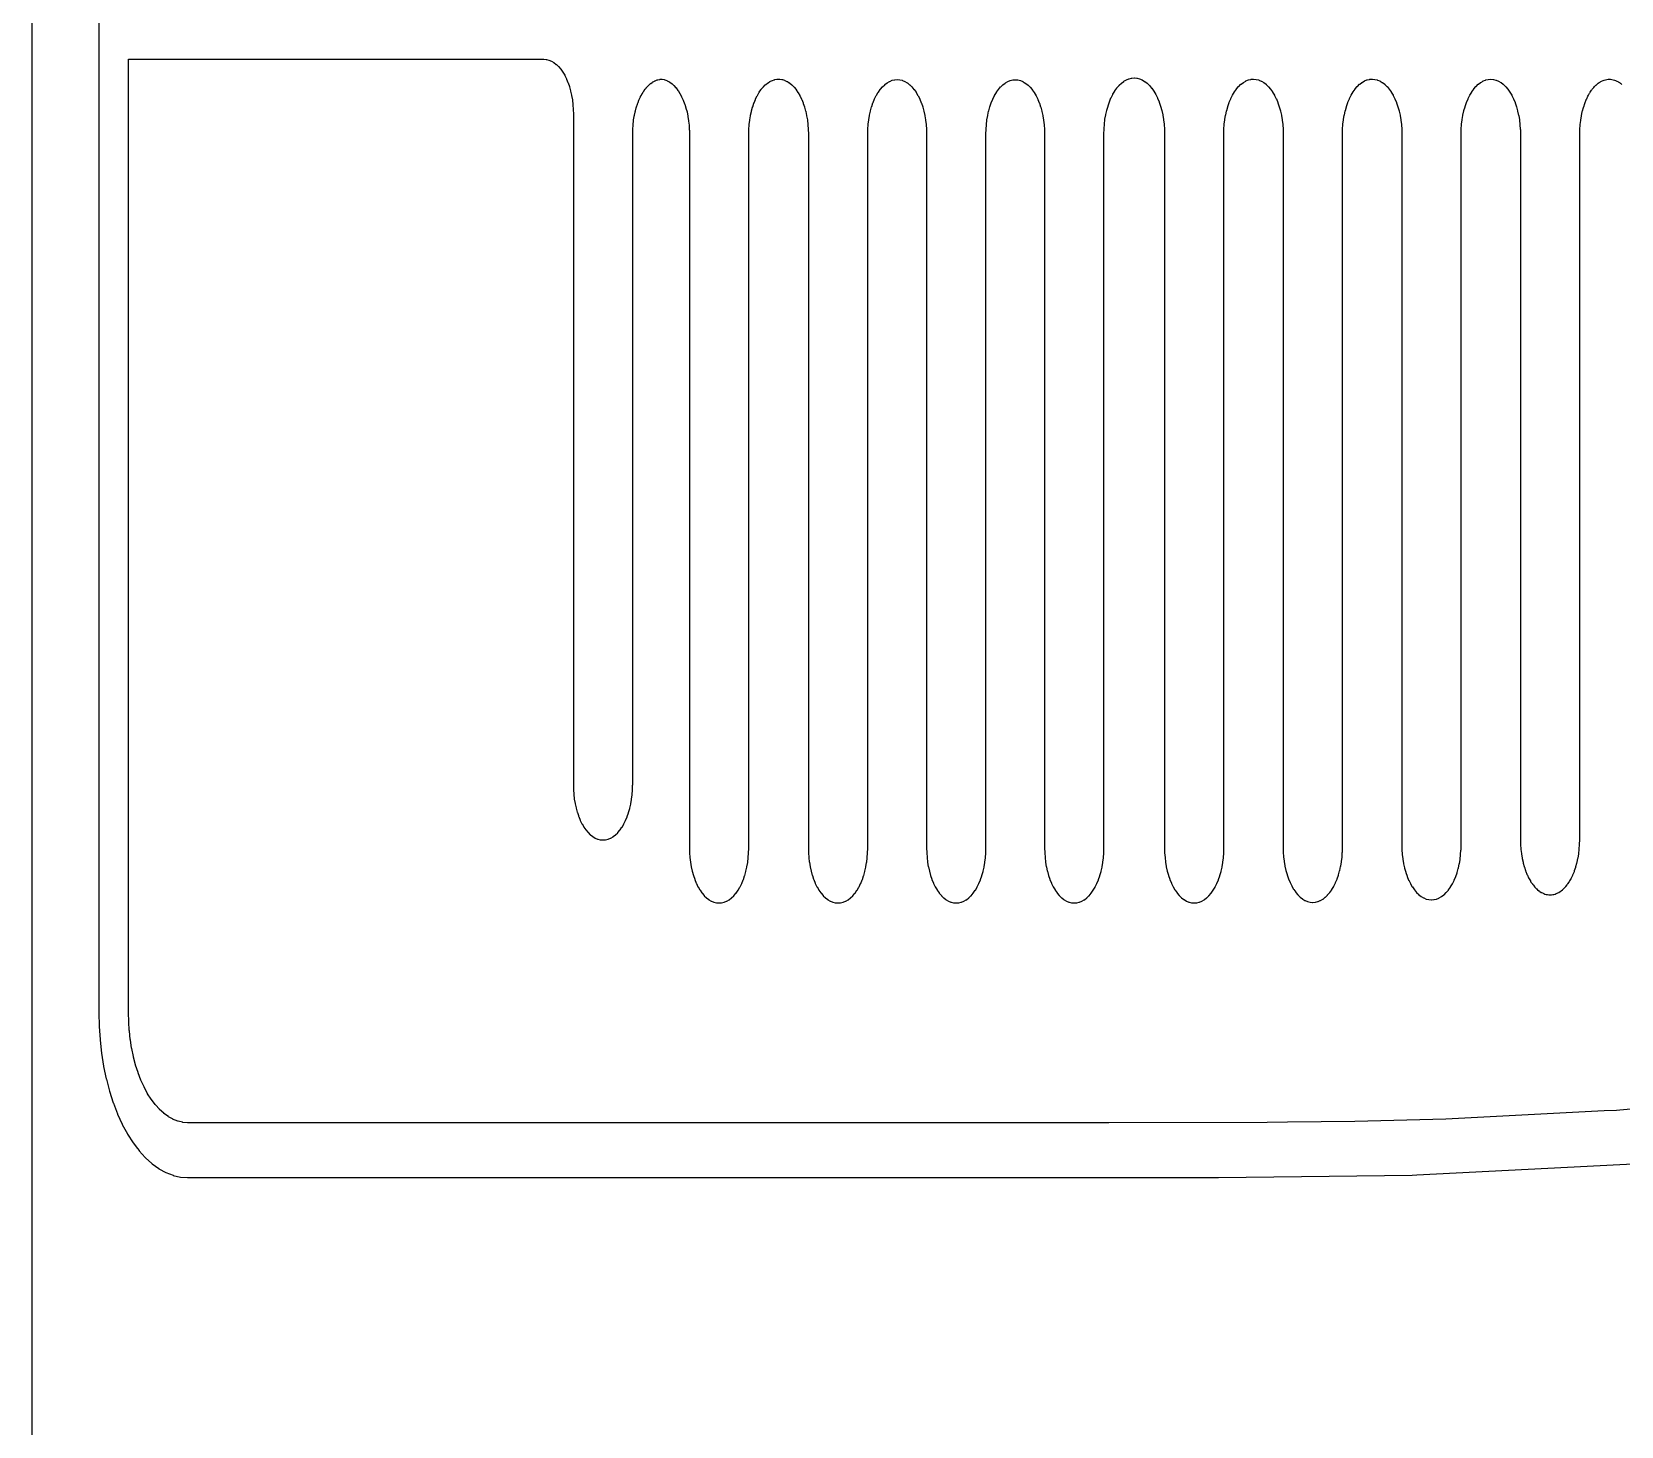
# Model space of a CAD drawing. Header units: millimetres. Extents: x -274 to 326, y -478 to 422.
# Drawn here: x -274 to -102, y -134.1 to 16.8 of the extents above; entities that cross this region are included whole.
import ezdxf

# ---------------------------------------------------------------- set-up
doc = ezdxf.new("R2010")
doc.units = ezdxf.units.MM
doc.layers.add('Default', color=7, linetype='Continuous')
doc.layers.add('Layer 01', color=12, linetype='Continuous', true_color=0xc80000)

msp = doc.modelspace()

# ---------------------------------------------------------------- linework, layer by layer
at = {"layer": 'Default'}
msp.add_lwpolyline([(-274, -478), (326, -478), (326, 422), (-274, 422)], close=True, dxfattribs=at)
at = {"layer": 'Layer 01'}
for points in [[(-266.74, 124.62), (-266.74, -84.54), (-266.74, -89.36), (-266.71, -90.8), (-266.71, -90.84), (-266.61, -92.26), (-266.61, -92.3), (-266.45, -93.71), (-266.45, -93.74), (-266.22, -95.12), (-266.22, -95.15), (-265.94, -96.49), (-265.93, -96.53), (-265.59, -97.82), (-265.58, -97.85), (-265.18, -99.09), (-265.17, -99.12), (-264.72, -100.29), (-264.71, -100.32), (-264.21, -101.41), (-264.2, -101.44), (-263.65, -102.46), (-263.63, -102.48), (-263.04, -103.41), (-263.03, -103.43), (-262.57, -104.04), (-262.39, -104.27), (-262.38, -104.29), (-261.71, -105.03), (-261.69, -105.05), (-261, -105.68), (-260.98, -105.69), (-260.26, -106.22), (-260.24, -106.23), (-259.49, -106.64), (-259.48, -106.65), (-258.71, -106.94), (-258.7, -106.95), (-257.92, -107.13), (-257.91, -107.13), (-257.13, -107.19), (-257.11, -107.19), (-228.88, -107.19), (-228.22, -107.19), (-205.58, -107.19), (-205.06, -107.19), (-185.53, -107.19), (-185.08, -107.19), (-166.22, -107.19), (-165.79, -107.19), (-146.01, -107.19), (-145.55, -107.19), (-124.58, -106.91), (-124.1, -106.9), (-99.97, -105.68)], [(-85.32, -98.33), (-102.11, -99.9), (-102.46, -99.93), (-103.81, -99.98), (-120.95, -100.86), (-130.81, -101.11), (-138.08, -101.2), (-140.29, -101.21), (-157.41, -101.25), (-225.87, -101.25), (-228.22, -101.25), (-229.58, -101.25), (-257.11, -101.25), (-257.14, -101.25), (-257.64, -101.21), (-257.67, -101.2), (-258.17, -101.09), (-258.19, -101.08), (-258.49, -100.96), (-258.69, -100.89), (-258.71, -100.87), (-259.2, -100.61), (-259.22, -100.59), (-259.69, -100.25), (-259.71, -100.23), (-260.17, -99.82), (-260.19, -99.79), (-260.62, -99.31), (-260.64, -99.29), (-261.05, -98.74), (-261.07, -98.71), (-261.46, -98.11), (-261.48, -98.08), (-261.83, -97.41), (-261.85, -97.38), (-262.18, -96.66), (-262.19, -96.63), (-262.49, -95.86), (-262.5, -95.83), (-262.76, -95.02), (-262.77, -94.98), (-262.99, -94.14), (-263, -94.1), (-263.18, -93.22), (-263.19, -93.18), (-263.33, -92.28), (-263.34, -92.24), (-263.44, -91.32), (-263.45, -91.27), (-263.51, -90.34), (-263.51, -90.3), (-263.53, -89.36), (-263.53, 4.12), (-263.53, 13.85), (-260.96, 13.85), (-218.59, 13.85), (-218.58, 13.85), (-218.31, 13.83), (-218.3, 13.82), (-218.04, 13.76), (-218.02, 13.75), (-217.76, 13.65), (-217.75, 13.64), (-217.5, 13.49), (-217.48, 13.48), (-217.24, 13.29), (-217.22, 13.28), (-216.99, 13.05), (-216.98, 13.04), (-216.75, 12.78), (-216.74, 12.76), (-216.53, 12.46), (-216.52, 12.44), (-216.32, 12.11), (-216.31, 12.09), (-216.14, 11.73), (-216.13, 11.7), (-215.97, 11.32), (-215.96, 11.29), (-215.81, 10.88), (-215.81, 10.85), (-215.69, 10.42), (-215.68, 10.39), (-215.58, 9.94), (-215.57, 9.91), (-215.49, 9.44), (-215.49, 9.42), (-215.43, 8.94), (-215.43, 8.91), (-215.4, 8.42), (-215.4, 8.39), (-215.38, 7.91), (-215.38, -1.1), (-215.38, -64.71), (-215.37, -65.19), (-215.37, -65.22), (-215.34, -65.71), (-215.34, -65.74), (-215.28, -66.21), (-215.28, -66.24), (-215.2, -66.71), (-215.19, -66.74), (-215.09, -67.19), (-215.08, -67.22), (-214.96, -67.65), (-214.95, -67.68), (-214.84, -68), (-214.81, -68.09), (-214.8, -68.11), (-214.64, -68.5), (-214.63, -68.53), (-214.46, -68.89), (-214.44, -68.91), (-214.25, -69.24), (-214.24, -69.26), (-214.03, -69.56), (-214.02, -69.57), (-213.79, -69.84), (-213.78, -69.85), (-213.55, -70.08), (-213.53, -70.09), (-213.29, -70.28), (-213.27, -70.29), (-213.02, -70.44), (-213.01, -70.45), (-212.75, -70.55), (-212.73, -70.56), (-212.47, -70.62), (-212.45, -70.63), (-212.19, -70.65), (-212.17, -70.65), (-211.91, -70.63), (-211.9, -70.63), (-211.63, -70.56), (-211.62, -70.56), (-211.36, -70.45), (-211.34, -70.45), (-211.09, -70.3), (-211.08, -70.29), (-210.83, -70.1), (-210.82, -70.09), (-210.58, -69.87), (-210.57, -69.85), (-210.35, -69.59), (-210.33, -69.57), (-210.12, -69.28), (-210.11, -69.26), (-209.92, -68.93), (-209.91, -68.91), (-209.73, -68.55), (-209.72, -68.53), (-209.56, -68.14), (-209.55, -68.11), (-209.4, -67.7), (-209.4, -67.68), (-209.27, -67.24), (-209.27, -67.22), (-209.16, -66.77), (-209.16, -66.74), (-209.08, -66.27), (-209.07, -66.24), (-209.02, -65.77), (-209.01, -65.74), (-208.98, -65.25), (-208.98, -65.22), (-208.97, -64.73), (-208.96, -64.71), (-208.96, -63.56), (-208.96, -60.67), (-208.96, 5.74), (-208.95, 6.21), (-208.95, 6.24), (-208.95, 6.26), (-208.92, 6.7), (-208.92, 6.73), (-208.92, 6.77), (-208.87, 7.19), (-208.87, 7.21), (-208.86, 7.28), (-208.79, 7.66), (-208.79, 7.69), (-208.77, 7.78), (-208.7, 8.12), (-208.69, 8.15), (-208.66, 8.25), (-208.58, 8.57), (-208.57, 8.59), (-208.53, 8.71), (-208.44, 8.99), (-208.43, 9.02), (-208.38, 9.15), (-208.29, 9.4), (-208.28, 9.42), (-208.21, 9.56), (-208.11, 9.77), (-208.1, 9.8), (-208.02, 9.95), (-207.92, 10.12), (-207.91, 10.14), (-207.82, 10.3), (-207.72, 10.44), (-207.71, 10.46), (-207.6, 10.61), (-207.5, 10.73), (-207.49, 10.75), (-207.36, 10.89), (-207.27, 10.98), (-207.26, 11), (-207.11, 11.13), (-207.03, 11.2), (-207.01, 11.21), (-206.85, 11.33), (-206.78, 11.38), (-206.76, 11.38), (-206.59, 11.48), (-206.57, 11.49), (-206.51, 11.52), (-206.31, 11.6), (-206.3, 11.6), (-206.24, 11.62), (-206.03, 11.66), (-206.02, 11.66), (-205.98, 11.67), (-205.76, 11.69), (-205.53, 11.64), (-205.52, 11.63), (-205.49, 11.62), (-205.27, 11.54), (-205.25, 11.53), (-205.23, 11.52), (-205.01, 11.4), (-204.99, 11.39), (-204.98, 11.38), (-204.76, 11.22), (-204.74, 11.21), (-204.73, 11.2), (-204.52, 11.01), (-204.5, 11), (-204.28, 10.76), (-204.27, 10.74), (-204.07, 10.47), (-204.05, 10.45), (-203.86, 10.15), (-203.85, 10.13), (-203.67, 9.8), (-203.66, 9.78), (-203.5, 9.42), (-203.49, 9.4), (-203.34, 9.01), (-203.33, 8.99), (-203.2, 8.59), (-203.19, 8.56), (-203.08, 8.14), (-203.08, 8.11), (-202.99, 7.7), (-202.99, 7.68), (-202.98, 7.65), (-202.98, 7.62), (-202.91, 7.2), (-202.91, 7.18), (-202.9, 7.14), (-202.86, 6.72), (-202.86, 6.69), (-202.85, 6.66), (-202.83, 6.23), (-202.83, 6.21), (-202.82, 6.16), (-202.82, 5.74), (-202.82, 1.32), (-202.82, -58.92), (-202.82, -71.53), (-202.8, -72.02), (-202.8, -72.05), (-202.77, -72.53), (-202.77, -72.56), (-202.71, -73.04), (-202.71, -73.07), (-202.63, -73.54), (-202.62, -73.56), (-202.52, -74.01), (-202.52, -74.04), (-202.39, -74.48), (-202.39, -74.5), (-202.24, -74.91), (-202.24, -74.94), (-202.08, -75.33), (-202.07, -75.35), (-201.89, -75.71), (-201.88, -75.73), (-201.68, -76.06), (-201.67, -76.08), (-201.46, -76.38), (-201.45, -76.4), (-201.23, -76.66), (-201.21, -76.68), (-200.98, -76.9), (-200.96, -76.92), (-200.72, -77.1), (-200.7, -77.12), (-200.45, -77.26), (-200.44, -77.27), (-200.18, -77.38), (-200.16, -77.38), (-199.9, -77.45), (-199.89, -77.45), (-199.62, -77.47), (-199.61, -77.47), (-199.34, -77.45), (-199.33, -77.45), (-199.07, -77.39), (-199.05, -77.38), (-198.79, -77.28), (-198.78, -77.27), (-198.52, -77.12), (-198.51, -77.12), (-198.27, -76.93), (-198.25, -76.92), (-198.02, -76.69), (-198, -76.68), (-197.78, -76.42), (-197.77, -76.4), (-197.56, -76.1), (-197.54, -76.08), (-197.35, -75.75), (-197.34, -75.73), (-197.16, -75.37), (-197.15, -75.35), (-196.99, -74.96), (-196.98, -74.94), (-196.84, -74.53), (-196.83, -74.5), (-196.71, -74.07), (-196.7, -74.04), (-196.6, -73.59), (-196.59, -73.56), (-196.51, -73.1), (-196.51, -73.07), (-196.45, -72.59), (-196.45, -72.56), (-196.41, -72.08), (-196.41, -72.05), (-196.4, -71.56), (-196.4, -71.53), (-196.4, -67.1), (-196.4, -54.07), (-196.4, 5.74), (-196.39, 6.23), (-196.38, 6.25), (-196.35, 6.73), (-196.35, 6.76), (-196.35, 6.79), (-196.29, 7.25), (-196.29, 7.28), (-196.29, 7.29), (-196.21, 7.73), (-196.21, 7.76), (-196.2, 7.78), (-196.11, 8.2), (-196.1, 8.23), (-196.09, 8.25), (-195.98, 8.66), (-195.98, 8.68), (-195.97, 8.71), (-195.84, 9.09), (-195.83, 9.11), (-195.82, 9.14), (-195.67, 9.49), (-195.66, 9.51), (-195.65, 9.55), (-195.49, 9.87), (-195.48, 9.89), (-195.46, 9.93), (-195.29, 10.22), (-195.28, 10.24), (-195.26, 10.27), (-195.08, 10.54), (-195.07, 10.55), (-195.04, 10.59), (-194.85, 10.82), (-194.84, 10.83), (-194.81, 10.86), (-194.61, 11.06), (-194.6, 11.07), (-194.56, 11.1), (-194.36, 11.26), (-194.34, 11.27), (-194.31, 11.3), (-194.1, 11.43), (-194.08, 11.44), (-194.04, 11.46), (-193.83, 11.55), (-193.63, 11.62), (-193.61, 11.62), (-193.57, 11.64), (-193.36, 11.67), (-193.34, 11.68), (-193.29, 11.68), (-193.08, 11.68), (-193.07, 11.68), (-193.02, 11.68), (-192.81, 11.65), (-192.79, 11.65), (-192.75, 11.64), (-192.53, 11.57), (-192.52, 11.57), (-192.48, 11.55), (-192.27, 11.45), (-192.25, 11.45), (-192.22, 11.43), (-192.01, 11.29), (-191.99, 11.28), (-191.96, 11.26), (-191.75, 11.09), (-191.74, 11.08), (-191.71, 11.05), (-191.51, 10.85), (-191.5, 10.84), (-191.47, 10.81), (-191.28, 10.57), (-191.27, 10.55), (-191.25, 10.52), (-191.07, 10.26), (-191.05, 10.24), (-191.03, 10.21), (-190.86, 9.91), (-190.85, 9.89), (-190.84, 9.86), (-190.68, 9.53), (-190.67, 9.51), (-190.66, 9.48), (-190.51, 9.12), (-190.5, 9.1), (-190.49, 9.07), (-190.37, 8.69), (-190.36, 8.67), (-190.35, 8.64), (-190.24, 8.24), (-190.23, 8.21), (-190.23, 8.19), (-190.14, 7.77), (-190.13, 7.74), (-190.13, 7.72), (-190.05, 7.28), (-190.05, 7.25), (-190.05, 7.24), (-189.99, 6.79), (-189.99, 6.76), (-189.96, 6.28), (-189.95, 6.25), (-189.94, 5.77), (-189.94, 5.74), (-189.94, 1.32), (-189.94, -49.2), (-189.94, -71.53), (-189.93, -72.02), (-189.93, -72.05), (-189.9, -72.53), (-189.89, -72.56), (-189.84, -73.04), (-189.83, -73.07), (-189.75, -73.54), (-189.75, -73.56), (-189.65, -74.01), (-189.64, -74.04), (-189.52, -74.48), (-189.51, -74.5), (-189.37, -74.91), (-189.36, -74.94), (-189.2, -75.33), (-189.19, -75.35), (-189.01, -75.71), (-189, -75.73), (-188.81, -76.06), (-188.8, -76.08), (-188.59, -76.38), (-188.57, -76.4), (-188.35, -76.66), (-188.34, -76.68), (-188.1, -76.9), (-188.09, -76.92), (-187.85, -77.1), (-187.83, -77.12), (-187.58, -77.26), (-187.56, -77.27), (-187.31, -77.38), (-187.29, -77.38), (-187.03, -77.45), (-187.01, -77.45), (-186.75, -77.47), (-186.73, -77.47), (-186.47, -77.45), (-186.45, -77.45), (-186.19, -77.39), (-186.18, -77.38), (-185.92, -77.28), (-185.9, -77.27), (-185.65, -77.12), (-185.64, -77.12), (-185.39, -76.93), (-185.38, -76.92), (-185.14, -76.69), (-185.13, -76.68), (-184.91, -76.42), (-184.89, -76.4), (-184.68, -76.1), (-184.67, -76.08), (-184.48, -75.75), (-184.46, -75.73), (-184.29, -75.37), (-184.27, -75.35), (-184.11, -74.96), (-184.1, -74.94), (-183.96, -74.53), (-183.95, -74.5), (-183.83, -74.07), (-183.82, -74.04), (-183.72, -73.59), (-183.72, -73.56), (-183.64, -73.1), (-183.63, -73.07), (-183.58, -72.59), (-183.57, -72.56), (-183.54, -72.08), (-183.54, -72.05), (-183.52, -71.56), (-183.52, -71.53), (-183.52, -67.1), (-183.52, -44.35), (-183.52, 5.74), (-183.52, 5.77), (-183.51, 6.26), (-183.51, 6.29), (-183.48, 6.77), (-183.47, 6.8), (-183.41, 7.27), (-183.41, 7.3), (-183.33, 7.76), (-183.33, 7.79), (-183.22, 8.24), (-183.22, 8.26), (-183.1, 8.69), (-183.09, 8.72), (-182.95, 9.13), (-182.94, 9.15), (-182.78, 9.54), (-182.77, 9.56), (-182.59, 9.92), (-182.58, 9.94), (-182.38, 10.27), (-182.37, 10.28), (-182.16, 10.58), (-182.15, 10.6), (-181.93, 10.86), (-181.91, 10.87), (-181.68, 11.09), (-181.67, 11.11), (-181.43, 11.29), (-181.41, 11.3), (-181.16, 11.45), (-181.14, 11.45), (-180.89, 11.56), (-180.87, 11.56), (-180.61, 11.63), (-180.6, 11.63), (-180.33, 11.65), (-180.32, 11.65), (-180.06, 11.63), (-180.04, 11.62), (-179.78, 11.56), (-179.77, 11.55), (-179.51, 11.45), (-179.49, 11.44), (-179.24, 11.29), (-179.23, 11.28), (-178.99, 11.09), (-178.97, 11.08), (-178.74, 10.86), (-178.73, 10.84), (-178.51, 10.58), (-178.49, 10.56), (-178.28, 10.27), (-178.27, 10.25), (-178.08, 9.92), (-178.07, 9.9), (-177.89, 9.54), (-177.88, 9.51), (-177.72, 9.13), (-177.71, 9.1), (-177.57, 8.69), (-177.57, 8.67), (-177.44, 8.24), (-177.44, 8.21), (-177.34, 7.76), (-177.33, 7.73), (-177.25, 7.27), (-177.25, 7.24), (-177.19, 6.77), (-177.19, 6.74), (-177.16, 6.26), (-177.16, 6.23), (-177.15, 5.74), (-177.15, 1.32), (-177.15, -39.53), (-177.15, -71.53), (-177.13, -72.02), (-177.13, -72.05), (-177.1, -72.53), (-177.1, -72.56), (-177.04, -73.04), (-177.04, -73.07), (-176.96, -73.54), (-176.95, -73.56), (-176.85, -74.01), (-176.85, -74.04), (-176.72, -74.48), (-176.72, -74.5), (-176.57, -74.91), (-176.57, -74.94), (-176.4, -75.33), (-176.39, -75.35), (-176.22, -75.71), (-176.21, -75.73), (-176.01, -76.06), (-176, -76.08), (-175.79, -76.38), (-175.78, -76.4), (-175.55, -76.66), (-175.54, -76.68), (-175.31, -76.9), (-175.29, -76.92), (-175.05, -77.1), (-175.03, -77.12), (-174.78, -77.26), (-174.77, -77.27), (-174.51, -77.38), (-174.49, -77.38), (-174.23, -77.45), (-174.22, -77.45), (-173.95, -77.47), (-173.94, -77.47), (-173.67, -77.45), (-173.66, -77.45), (-173.39, -77.39), (-173.38, -77.38), (-173.12, -77.28), (-173.11, -77.27), (-172.85, -77.12), (-172.84, -77.12), (-172.59, -76.93), (-172.58, -76.92), (-172.35, -76.69), (-172.33, -76.68), (-172.11, -76.42), (-172.09, -76.4), (-171.89, -76.1), (-171.87, -76.08), (-171.68, -75.75), (-171.67, -75.73), (-171.49, -75.37), (-171.48, -75.35), (-171.32, -74.96), (-171.31, -74.94), (-171.16, -74.53), (-171.16, -74.5), (-171.03, -74.07), (-171.03, -74.04), (-170.93, -73.59), (-170.92, -73.56), (-170.84, -73.1), (-170.84, -73.07), (-170.78, -72.59), (-170.77, -72.56), (-170.74, -72.08), (-170.74, -72.05), (-170.73, -71.56), (-170.73, -71.53), (-170.73, -67.1), (-170.73, -34.69), (-170.73, 5.74), (-170.73, 5.77), (-170.71, 6.25), (-170.71, 6.28), (-170.68, 6.76), (-170.67, 6.79), (-170.62, 7.26), (-170.61, 7.29), (-170.53, 7.75), (-170.53, 7.78), (-170.43, 8.23), (-170.42, 8.25), (-170.3, 8.68), (-170.29, 8.71), (-170.15, 9.12), (-170.14, 9.14), (-169.98, 9.52), (-169.97, 9.54), (-169.8, 9.9), (-169.78, 9.92), (-169.59, 10.25), (-169.58, 10.27), (-169.37, 10.56), (-169.36, 10.58), (-169.14, 10.84), (-169.12, 10.85), (-168.89, 11.07), (-168.88, 11.08), (-168.64, 11.27), (-168.62, 11.28), (-168.37, 11.42), (-168.36, 11.43), (-168.1, 11.53), (-168.09, 11.54), (-167.83, 11.6), (-167.81, 11.6), (-167.55, 11.62), (-167.53, 11.62), (-167.27, 11.6), (-167.26, 11.6), (-167, 11.53), (-166.98, 11.53), (-166.73, 11.42), (-166.71, 11.41), (-166.46, 11.27), (-166.45, 11.26), (-166.21, 11.07), (-166.19, 11.06), (-165.96, 10.84), (-165.95, 10.82), (-165.73, 10.56), (-165.72, 10.54), (-165.51, 10.25), (-165.5, 10.23), (-165.3, 9.9), (-165.29, 9.88), (-165.12, 9.52), (-165.11, 9.5), (-164.95, 9.12), (-164.94, 9.09), (-164.8, 8.68), (-164.79, 8.66), (-164.67, 8.23), (-164.67, 8.2), (-164.57, 7.75), (-164.56, 7.73), (-164.48, 7.26), (-164.48, 7.24), (-164.42, 6.76), (-164.42, 6.73), (-164.39, 6.25), (-164.39, 6.23), (-164.37, 5.74), (-164.37, 1.32), (-164.37, -29.89), (-164.37, -71.53), (-164.36, -72.02), (-164.36, -72.05), (-164.33, -72.53), (-164.33, -72.56), (-164.27, -73.04), (-164.26, -73.07), (-164.19, -73.54), (-164.18, -73.56), (-164.08, -74.01), (-164.07, -74.04), (-163.95, -74.48), (-163.94, -74.5), (-163.8, -74.91), (-163.79, -74.94), (-163.63, -75.33), (-163.62, -75.35), (-163.44, -75.71), (-163.43, -75.73), (-163.24, -76.06), (-163.23, -76.08), (-163.02, -76.38), (-163.01, -76.4), (-162.78, -76.66), (-162.77, -76.68), (-162.54, -76.9), (-162.52, -76.92), (-162.28, -77.1), (-162.26, -77.12), (-162.01, -77.26), (-162, -77.27), (-161.74, -77.38), (-161.72, -77.38), (-161.46, -77.45), (-161.44, -77.45), (-161.18, -77.47), (-161.16, -77.47), (-160.9, -77.45), (-160.88, -77.45), (-160.62, -77.39), (-160.61, -77.38), (-160.35, -77.28), (-160.33, -77.27), (-160.08, -77.12), (-160.07, -77.12), (-159.82, -76.93), (-159.81, -76.92), (-159.57, -76.69), (-159.56, -76.68), (-159.34, -76.42), (-159.32, -76.4), (-159.11, -76.1), (-159.1, -76.08), (-158.91, -75.75), (-158.89, -75.73), (-158.72, -75.37), (-158.71, -75.35), (-158.54, -74.96), (-158.53, -74.94), (-158.39, -74.53), (-158.38, -74.5), (-158.26, -74.07), (-158.26, -74.04), (-158.15, -73.59), (-158.15, -73.56), (-158.07, -73.1), (-158.06, -73.07), (-158.01, -72.59), (-158, -72.56), (-157.97, -72.08), (-157.97, -72.05), (-157.96, -71.56), (-157.95, -71.53), (-157.95, -67.1), (-157.95, -25.04), (-157.95, 5.74), (-157.95, 5.77), (-157.94, 6.27), (-157.94, 6.3), (-157.9, 6.8), (-157.9, 6.83), (-157.84, 7.32), (-157.84, 7.34), (-157.76, 7.82), (-157.75, 7.85), (-157.65, 8.31), (-157.64, 8.34), (-157.51, 8.78), (-157.51, 8.81), (-157.36, 9.23), (-157.35, 9.25), (-157.19, 9.65), (-157.18, 9.67), (-156.99, 10.04), (-156.98, 10.06), (-156.78, 10.4), (-156.77, 10.42), (-156.56, 10.72), (-156.54, 10.74), (-156.31, 11.01), (-156.3, 11.02), (-156.06, 11.25), (-156.04, 11.26), (-155.8, 11.45), (-155.78, 11.46), (-155.52, 11.61), (-155.51, 11.62), (-155.24, 11.73), (-155.23, 11.73), (-154.96, 11.8), (-154.94, 11.8), (-154.67, 11.82), (-154.66, 11.82), (-154.39, 11.8), (-154.37, 11.79), (-154.1, 11.73), (-154.09, 11.72), (-153.82, 11.61), (-153.81, 11.6), (-153.55, 11.45), (-153.54, 11.44), (-153.29, 11.25), (-153.27, 11.24), (-153.03, 11.01), (-153.02, 10.99), (-152.79, 10.72), (-152.78, 10.7), (-152.56, 10.4), (-152.55, 10.38), (-152.35, 10.04), (-152.34, 10.02), (-152.16, 9.65), (-152.15, 9.62), (-151.98, 9.23), (-151.98, 9.2), (-151.83, 8.78), (-151.82, 8.75), (-151.7, 8.31), (-151.69, 8.28), (-151.59, 7.82), (-151.58, 7.79), (-151.5, 7.32), (-151.5, 7.29), (-151.44, 6.8), (-151.44, 6.77), (-151.4, 6.27), (-151.4, 6.24), (-151.39, 5.74), (-151.39, 1.32), (-151.39, -20.08), (-151.39, -71.53), (-151.38, -72.02), (-151.38, -72.05), (-151.34, -72.53), (-151.34, -72.56), (-151.28, -73.04), (-151.28, -73.07), (-151.2, -73.53), (-151.2, -73.56), (-151.1, -74.01), (-151.09, -74.04), (-150.97, -74.47), (-150.96, -74.5), (-150.82, -74.91), (-150.81, -74.94), (-150.65, -75.33), (-150.64, -75.35), (-150.46, -75.71), (-150.45, -75.73), (-150.26, -76.06), (-150.24, -76.08), (-150.03, -76.38), (-150.02, -76.4), (-149.8, -76.66), (-149.79, -76.68), (-149.55, -76.9), (-149.54, -76.92), (-149.29, -77.1), (-149.28, -77.11), (-149.03, -77.26), (-149.01, -77.27), (-148.75, -77.38), (-148.74, -77.38), (-148.48, -77.45), (-148.46, -77.45), (-148.2, -77.47), (-148.18, -77.47), (-147.92, -77.45), (-147.9, -77.45), (-147.64, -77.39), (-147.62, -77.38), (-147.37, -77.28), (-147.35, -77.27), (-147.1, -77.12), (-147.08, -77.11), (-146.84, -76.93), (-146.82, -76.92), (-146.59, -76.69), (-146.58, -76.68), (-146.35, -76.41), (-146.34, -76.4), (-146.13, -76.1), (-146.12, -76.08), (-145.92, -75.75), (-145.91, -75.73), (-145.73, -75.37), (-145.72, -75.35), (-145.56, -74.96), (-145.55, -74.94), (-145.41, -74.53), (-145.4, -74.5), (-145.28, -74.07), (-145.27, -74.04), (-145.17, -73.59), (-145.16, -73.56), (-145.09, -73.09), (-145.08, -73.07), (-145.02, -72.59), (-145.02, -72.56), (-144.99, -72.08), (-144.98, -72.05), (-144.97, -71.56), (-144.97, -71.53), (-144.97, -67.1), (-144.97, -15.24), (-144.97, 5.74), (-144.97, 5.77), (-144.96, 6.26), (-144.96, 6.29), (-144.92, 6.77), (-144.92, 6.8), (-144.86, 7.28), (-144.86, 7.31), (-144.78, 7.78), (-144.77, 7.8), (-144.67, 8.25), (-144.66, 8.28), (-144.54, 8.71), (-144.53, 8.74), (-144.39, 9.15), (-144.38, 9.18), (-144.22, 9.56), (-144.21, 9.59), (-144.03, 9.95), (-144.02, 9.97), (-143.82, 10.3), (-143.81, 10.31), (-143.6, 10.61), (-143.59, 10.63), (-143.37, 10.89), (-143.35, 10.9), (-143.12, 11.13), (-143.1, 11.14), (-142.86, 11.33), (-142.84, 11.34), (-142.59, 11.48), (-142.58, 11.49), (-142.32, 11.6), (-142.3, 11.6), (-142.04, 11.66), (-142.02, 11.67), (-141.76, 11.69), (-141.75, 11.69), (-141.48, 11.66), (-141.47, 11.66), (-141.2, 11.6), (-141.19, 11.59), (-140.93, 11.48), (-140.91, 11.48), (-140.66, 11.33), (-140.65, 11.32), (-140.4, 11.13), (-140.39, 11.12), (-140.16, 10.89), (-140.14, 10.87), (-139.92, 10.61), (-139.91, 10.59), (-139.7, 10.3), (-139.69, 10.28), (-139.49, 9.95), (-139.48, 9.92), (-139.3, 9.56), (-139.29, 9.54), (-139.13, 9.15), (-139.12, 9.13), (-138.98, 8.71), (-138.97, 8.69), (-138.85, 8.25), (-138.85, 8.23), (-138.74, 7.78), (-138.74, 7.75), (-138.66, 7.28), (-138.66, 7.25), (-138.6, 6.77), (-138.6, 6.75), (-138.56, 6.26), (-138.56, 6.23), (-138.55, 5.74), (-138.55, 1.32), (-138.55, -10.39), (-138.55, -71.45), (-138.54, -71.94), (-138.54, -71.97), (-138.5, -72.46), (-138.5, -72.49), (-138.44, -72.96), (-138.44, -72.99), (-138.36, -73.46), (-138.36, -73.49), (-138.26, -73.94), (-138.25, -73.97), (-138.13, -74.4), (-138.12, -74.43), (-137.98, -74.84), (-137.97, -74.86), (-137.81, -75.25), (-137.8, -75.27), (-137.62, -75.63), (-137.61, -75.66), (-137.42, -75.99), (-137.4, -76.01), (-137.19, -76.3), (-137.18, -76.32), (-136.96, -76.59), (-136.95, -76.6), (-136.71, -76.83), (-136.7, -76.84), (-136.45, -77.03), (-136.44, -77.04), (-136.19, -77.19), (-136.17, -77.2), (-135.91, -77.3), (-135.9, -77.31), (-135.64, -77.37), (-135.62, -77.38), (-135.36, -77.4), (-135.34, -77.4), (-135.08, -77.38), (-135.06, -77.38), (-134.8, -77.31), (-134.78, -77.31), (-134.53, -77.2), (-134.51, -77.2), (-134.26, -77.05), (-134.24, -77.04), (-134, -76.85), (-133.98, -76.84), (-133.75, -76.62), (-133.74, -76.6), (-133.51, -76.34), (-133.5, -76.32), (-133.29, -76.03), (-133.28, -76.01), (-133.08, -75.68), (-133.07, -75.66), (-132.89, -75.3), (-132.88, -75.27), (-132.72, -74.89), (-132.71, -74.86), (-132.57, -74.45), (-132.56, -74.43), (-132.44, -73.99), (-132.43, -73.97), (-132.33, -73.51), (-132.32, -73.49), (-132.25, -73.02), (-132.24, -72.99), (-132.18, -72.51), (-132.18, -72.49), (-132.15, -72), (-132.14, -71.97), (-132.13, -71.48), (-132.13, -71.45), (-132.13, -67.03), (-132.13, -5.54), (-132.13, 5.74), (-132.13, 5.77), (-132.12, 6.26), (-132.12, 6.29), (-132.08, 6.77), (-132.08, 6.8), (-132.02, 7.28), (-132.02, 7.31), (-131.94, 7.78), (-131.93, 7.8), (-131.83, 8.25), (-131.82, 8.28), (-131.7, 8.71), (-131.69, 8.74), (-131.55, 9.15), (-131.54, 9.18), (-131.38, 9.56), (-131.37, 9.59), (-131.19, 9.95), (-131.18, 9.97), (-130.98, 10.3), (-130.97, 10.31), (-130.76, 10.61), (-130.75, 10.63), (-130.53, 10.89), (-130.51, 10.9), (-130.28, 11.13), (-130.26, 11.14), (-130.02, 11.33), (-130, 11.34), (-129.75, 11.49), (-129.74, 11.49), (-129.48, 11.6), (-129.46, 11.6), (-129.2, 11.66), (-129.18, 11.67), (-128.92, 11.69), (-128.9, 11.69), (-128.64, 11.66), (-128.63, 11.66), (-128.36, 11.6), (-128.35, 11.59), (-128.09, 11.49), (-128.07, 11.48), (-127.82, 11.33), (-127.81, 11.32), (-127.56, 11.13), (-127.55, 11.12), (-127.32, 10.89), (-127.3, 10.88), (-127.08, 10.61), (-127.07, 10.59), (-126.86, 10.3), (-126.85, 10.28), (-126.65, 9.95), (-126.64, 9.92), (-126.46, 9.56), (-126.45, 9.54), (-126.29, 9.15), (-126.28, 9.13), (-126.14, 8.71), (-126.13, 8.69), (-126.01, 8.25), (-126.01, 8.23), (-125.9, 7.78), (-125.9, 7.75), (-125.82, 7.28), (-125.82, 7.25), (-125.76, 6.77), (-125.76, 6.75), (-125.72, 6.26), (-125.72, 6.23), (-125.71, 5.74), (-125.71, 1.33), (-125.71, -0.69), (-125.71, -71.19), (-125.7, -71.68), (-125.7, -71.71), (-125.66, -72.19), (-125.66, -72.22), (-125.6, -72.7), (-125.6, -72.73), (-125.52, -73.19), (-125.52, -73.22), (-125.42, -73.67), (-125.41, -73.7), (-125.29, -74.13), (-125.28, -74.16), (-125.14, -74.57), (-125.13, -74.6), (-124.97, -74.99), (-124.96, -75.01), (-124.78, -75.37), (-124.77, -75.39), (-124.58, -75.72), (-124.56, -75.74), (-124.35, -76.04), (-124.34, -76.06), (-124.12, -76.32), (-124.11, -76.34), (-123.87, -76.56), (-123.86, -76.58), (-123.61, -76.76), (-123.6, -76.77), (-123.35, -76.92), (-123.33, -76.93), (-123.07, -77.04), (-123.06, -77.04), (-122.8, -77.11), (-122.78, -77.11), (-122.52, -77.13), (-122.5, -77.13), (-122.24, -77.11), (-122.22, -77.11), (-121.96, -77.05), (-121.94, -77.04), (-121.69, -76.94), (-121.67, -76.93), (-121.42, -76.78), (-121.4, -76.77), (-121.16, -76.59), (-121.14, -76.58), (-120.91, -76.35), (-120.9, -76.34), (-120.67, -76.07), (-120.66, -76.06), (-120.45, -75.76), (-120.44, -75.74), (-120.24, -75.41), (-120.23, -75.39), (-120.05, -75.03), (-120.04, -75.01), (-119.88, -74.62), (-119.87, -74.6), (-119.73, -74.19), (-119.72, -74.16), (-119.6, -73.73), (-119.59, -73.7), (-119.49, -73.25), (-119.48, -73.22), (-119.4, -72.76), (-119.4, -72.73), (-119.34, -72.25), (-119.34, -72.22), (-119.31, -71.74), (-119.3, -71.71), (-119.29, -71.22), (-119.29, -71.19), (-119.29, -66.78), (-119.29, 4.16), (-119.29, 5.74), (-119.29, 5.77), (-119.28, 6.26), (-119.28, 6.29), (-119.24, 6.77), (-119.24, 6.8), (-119.18, 7.28), (-119.18, 7.31), (-119.1, 7.77), (-119.09, 7.8), (-118.99, 8.25), (-118.98, 8.28), (-118.86, 8.71), (-118.85, 8.74), (-118.71, 9.15), (-118.7, 9.17), (-118.54, 9.56), (-118.53, 9.58), (-118.35, 9.94), (-118.34, 9.96), (-118.14, 10.29), (-118.13, 10.31), (-117.92, 10.61), (-117.91, 10.63), (-117.69, 10.89), (-117.67, 10.9), (-117.44, 11.13), (-117.42, 11.14), (-117.18, 11.33), (-117.16, 11.33), (-116.91, 11.48), (-116.9, 11.49), (-116.64, 11.59), (-116.62, 11.6), (-116.36, 11.66), (-116.35, 11.66), (-116.08, 11.68), (-116.07, 11.68), (-115.8, 11.66), (-115.79, 11.66), (-115.52, 11.59), (-115.51, 11.59), (-115.25, 11.48), (-115.24, 11.47), (-114.98, 11.33), (-114.97, 11.31), (-114.73, 11.13), (-114.71, 11.11), (-114.48, 10.89), (-114.46, 10.87), (-114.24, 10.61), (-114.23, 10.59), (-114.02, 10.29), (-114.01, 10.27), (-113.81, 9.94), (-113.8, 9.92), (-113.62, 9.56), (-113.61, 9.54), (-113.45, 9.15), (-113.45, 9.13), (-113.3, 8.71), (-113.3, 8.69), (-113.3, 8.69), (-113.17, 8.25), (-113.17, 8.23), (-113.07, 7.77), (-113.06, 7.75), (-112.98, 7.28), (-112.98, 7.25), (-112.92, 6.77), (-112.92, 6.74), (-112.89, 6.26), (-112.88, 6.23), (-112.87, 5.74), (-112.87, 1.37), (-112.87, -70.64), (-112.86, -71.12), (-112.86, -71.15), (-112.86, -71.16), (-112.83, -71.62), (-112.83, -71.65), (-112.82, -71.67), (-112.77, -72.11), (-112.77, -72.14), (-112.76, -72.18), (-112.69, -72.6), (-112.69, -72.63), (-112.68, -72.67), (-112.59, -73.07), (-112.59, -73.09), (-112.57, -73.15), (-112.47, -73.52), (-112.46, -73.55), (-112.44, -73.61), (-112.33, -73.95), (-112.32, -73.98), (-112.29, -74.05), (-112.17, -74.36), (-112.16, -74.38), (-112.12, -74.46), (-111.99, -74.74), (-111.98, -74.76), (-111.93, -74.85), (-111.79, -75.09), (-111.78, -75.11), (-111.73, -75.2), (-111.58, -75.41), (-111.57, -75.43), (-111.5, -75.51), (-111.36, -75.69), (-111.34, -75.71), (-111.27, -75.79), (-111.12, -75.94), (-111.1, -75.95), (-111.02, -76.03), (-110.87, -76.15), (-110.85, -76.16), (-110.76, -76.23), (-110.61, -76.32), (-110.6, -76.33), (-110.49, -76.38), (-110.35, -76.45), (-110.33, -76.46), (-110.22, -76.5), (-110.08, -76.54), (-110.06, -76.54), (-109.94, -76.56), (-109.81, -76.58), (-109.79, -76.58), (-109.66, -76.59), (-109.54, -76.58), (-109.52, -76.58), (-109.38, -76.56), (-109.26, -76.54), (-109.25, -76.54), (-109.11, -76.5), (-108.99, -76.46), (-108.98, -76.45), (-108.83, -76.38), (-108.73, -76.33), (-108.71, -76.32), (-108.57, -76.23), (-108.47, -76.16), (-108.46, -76.15), (-108.31, -76.03), (-108.22, -75.95), (-108.21, -75.94), (-108.06, -75.79), (-107.99, -75.71), (-107.97, -75.69), (-107.82, -75.51), (-107.76, -75.43), (-107.75, -75.41), (-107.6, -75.2), (-107.55, -75.11), (-107.53, -75.09), (-107.39, -74.85), (-107.38, -74.82), (-107.34, -74.74), (-107.2, -74.46), (-107.19, -74.44), (-107.16, -74.36), (-107.03, -74.05), (-107.03, -74.03), (-107, -73.95), (-106.88, -73.61), (-106.88, -73.59), (-106.86, -73.52), (-106.75, -73.15), (-106.75, -73.13), (-106.73, -73.07), (-106.65, -72.67), (-106.64, -72.65), (-106.63, -72.6), (-106.56, -72.18), (-106.56, -72.15), (-106.55, -72.11), (-106.5, -71.67), (-106.5, -71.64), (-106.5, -71.62), (-106.47, -71.16), (-106.47, -71.13), (-106.46, -71.12), (-106.45, -70.64), (-106.45, -66.27), (-106.45, 5.74), (-106.44, 6.22), (-106.44, 6.25), (-106.44, 6.26), (-106.41, 6.72), (-106.41, 6.75), (-106.41, 6.77), (-106.35, 7.21), (-106.35, 7.24), (-106.34, 7.28), (-106.27, 7.69), (-106.27, 7.72), (-106.26, 7.77), (-106.17, 8.16), (-106.17, 8.19), (-106.15, 8.25), (-106.05, 8.61), (-106.05, 8.64), (-106.02, 8.71), (-105.91, 9.04), (-105.9, 9.07), (-105.87, 9.15), (-105.75, 9.45), (-105.74, 9.47), (-105.7, 9.56), (-105.57, 9.83), (-105.56, 9.85), (-105.52, 9.94), (-105.38, 10.18), (-105.36, 10.2), (-105.31, 10.29), (-105.16, 10.5), (-105.15, 10.52), (-105.09, 10.6), (-104.94, 10.78), (-104.93, 10.8), (-104.85, 10.88), (-104.7, 11.03), (-104.69, 11.04), (-104.6, 11.12), (-104.45, 11.24), (-104.44, 11.25), (-104.35, 11.32), (-104.2, 11.41), (-104.18, 11.42), (-104.08, 11.47), (-103.93, 11.54), (-103.92, 11.54), (-103.81, 11.58), (-103.67, 11.62), (-103.65, 11.63), (-103.53, 11.65), (-103.39, 11.67), (-103.38, 11.67), (-103.25, 11.67), (-103.12, 11.67), (-103.11, 11.67), (-102.97, 11.65), (-102.85, 11.63), (-102.83, 11.62), (-102.69, 11.58), (-102.58, 11.54), (-102.57, 11.54), (-102.42, 11.47), (-102.32, 11.42), (-102.3, 11.41), (-102.15, 11.32), (-102.06, 11.25), (-102.05, 11.24), (-101.9, 11.12)]]:
    msp.add_lwpolyline(points, dxfattribs=at)

doc.saveas('drawing.dxf')
